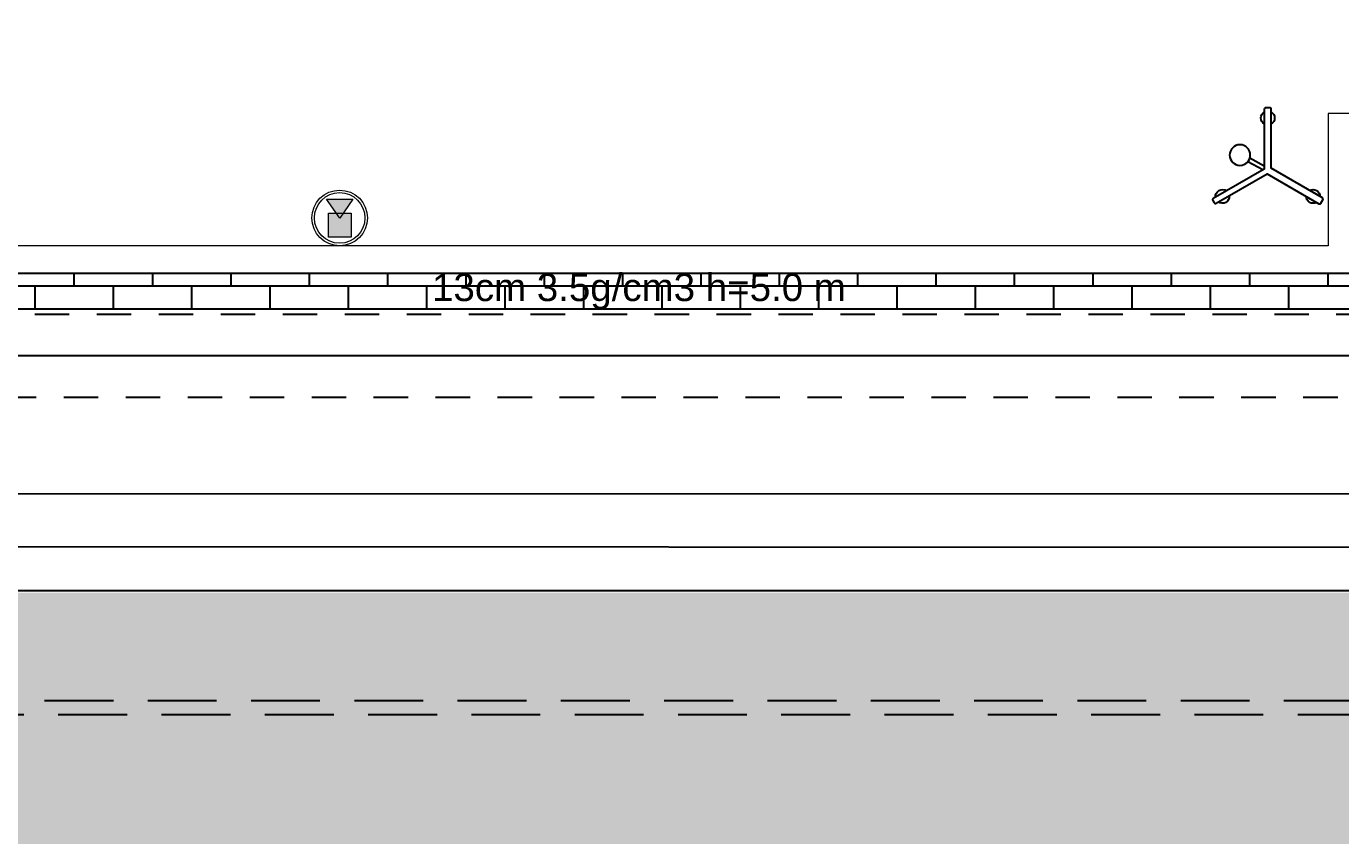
# Model space of a CAD drawing. Header units: metres. Extents: x -22 to 564, y 0 to 143.
# Drawn here: x 23.439 to 28.211, y 32.283 to 35.222 of the extents above; entities that cross this region are included whole.
import ezdxf
from ezdxf.xclip import XClip

# ---------------------------------------------------------------- set-up
doc = ezdxf.new("R2010")
doc.units = ezdxf.units.M
doc.header["$XCLIPFRAME"] = 2
for name, pattern in [('EJES630', [6.3, 5.5, -0.4, 0, -0.4]), ('XREF PB NEURO-ONCOLOGIA$0$DASHED2', [0.375, 0.25, -0.125]), ('XREF PB NEURO-ONCOLOGIA$0$HIDDEN2', [0.1875, 0.125, -0.0625]), ('XREF PB NEURO-ONCOLOGIA$0$XREF PB NEURO-ONCOLOGIA$0$Dash 1_5mm', [3, 1.5, -1.5])]:
    doc.linetypes.add(name, pattern=pattern)
doc.layers.add('EJES', color=11, linetype='EJES630', lineweight=0)
doc.layers.add('XREF PB NEURO-ONCOLOGIA$0$MUROS DE TABLAROCA', color=150, linetype='Continuous', lineweight=13)
for name, color, linetype in [('TEXTO', 7, 'Continuous'), ('XREF  PB CONJ$0$PARQUE', 251, 'Continuous'), ('XREF  PB CONJ$0$REFERENCIA COLUMNAS NEURO', 7, 'Continuous'), ('XREF PB NEURO-ONCOLOGIA$0$CANCELES', 1, 'Continuous'), ('XREF PB NEURO-ONCOLOGIA$0$CONTRAVENTEOS', 6, 'XREF PB NEURO-ONCOLOGIA$0$HIDDEN2'), ('XREF PB NEURO-ONCOLOGIA$0$EQUIPO', 8, 'Continuous'), ('XREF PB NEURO-ONCOLOGIA$0$HATCH', 251, 'Continuous'), ('XREF PB NEURO-ONCOLOGIA$0$LAMINA MULTIPERFORADA', 9, 'Continuous'), ('XREF PB NEURO-ONCOLOGIA$0$MOBILIARIO', 161, 'Continuous'), ('XREF PB NEURO-ONCOLOGIA$0$NOVIDESA', 11, 'Continuous'), ('XREF PB NEURO-ONCOLOGIA$0$TABIQUES BLINDADOS', 30, 'Continuous')]:
    doc.layers.add(name, color=color, linetype=linetype)
doc.styles.add('100 LOCALES 25', font='arial.ttf', dxfattribs={"height": 0.25})

# ---------------------------------------------------------------- blocks, each defined once
blk = doc.blocks.new('XREF PB NEURO-ONCOLOGIA$0$XREF PB NEURO-ONCOLOGIA$0$LAMPIERO')
for p, q in [((-0.006, -0.0304), (0.0237, -0.0847)), ((0.0082, -0.025), (0.0368, -0.0775))]:
    blk.add_line(p, q)
blk.add_lwpolyline([(-0.1253, -0.207, -0.414214), (-0.1271, -0.2002), (-0.0202, -0.015), (-0.129, 0.1733, -0.414214), (-0.1272, 0.1801), (-0.1142, 0.1876, -0.414214), (-0.1074, 0.1858), (0, 0), (0.2147, 0, -0.414214), (0.2197, -0.005), (0.2197, -0.02, -0.414214), (0.2147, -0.025), (-0.0029, -0.025), (-0.1098, -0.2102, -0.414214), (-0.1166, -0.212)], format="xyb", close=True)
blk.add_circle((0.0479, -0.1133), 0.0375)
for centre, start, end in [((-0.1022, 0.152), 150.2472, 269.8033), ((-0.1022, 0.152), 329.8038, 90.2467), ((0.1828, -0.0125), 30, 150), ((0.1828, -0.0125), 210, 330), ((-0.1022, -0.177), 83.5782, 216.4218), ((-0.1022, -0.177), 263.5782, 36.4218)]:
    blk.add_arc(centre, 0.025, start, end)
blk = doc.blocks.new('XREF PB NEURO-ONCOLOGIA')
at = {"layer": 'XREF PB NEURO-ONCOLOGIA$0$EQUIPO', "transparency": 33554559}
for points in [[(1.0702, 20.8833), (0.9828, 20.8833), (0.9828, 20.9656), (1.0702, 20.9656)], [(1.121, 20.9727), (1.121, 20.8762), (1.0519, 20.9239)]]:
    blk.add_hatch(color=256, dxfattribs=at).paths.add_polyline_path(points)
at = {"layer": 'XREF PB NEURO-ONCOLOGIA$0$HATCH'}
h = blk.add_hatch(dxfattribs=at)
h.set_pattern_fill('AR-B816', color=256, scale=0.0007, angle=90)
h.paths.add_polyline_path([(0.7217, 23.2562), (0.8517, 23.2562), (0.8517, 16.9762), (0.7217, 16.9762)])
at = {"layer": 'XREF PB NEURO-ONCOLOGIA$0$CANCELES', "color": 1, "linetype": 'XREF PB NEURO-ONCOLOGIA$0$XREF PB NEURO-ONCOLOGIA$0$Dash 1_5mm', "true_color": 0xff0000}
blk.add_line((2.8817, 18.9862), (1.0816, 21.1314), dxfattribs=at)
at = {"layer": 'XREF PB NEURO-ONCOLOGIA$0$CONTRAVENTEOS'}
blk.add_lwpolyline([(0.7017, 16.9562), (0.7017, 23.2762), (0.4017, 23.2762), (0.4017, 16.9562)], close=True, dxfattribs=at)
at = {"layer": 'XREF PB NEURO-ONCOLOGIA$0$EQUIPO', "lineweight": 20}
for points in [[(1.0702, 20.9656), (1.0702, 20.8833), (0.9828, 20.8833), (0.9828, 20.9656)], [(1.121, 20.8762), (1.0519, 20.9239), (1.121, 20.9727)]]:
    blk.add_lwpolyline(points, close=True, dxfattribs=at)
for radius in [0.1011, 0.0919]:
    blk.add_circle((1.0527, 20.9246), radius, dxfattribs=at)
at = {"layer": 'XREF PB NEURO-ONCOLOGIA$0$LAMINA MULTIPERFORADA', "linetype": 'XREF PB NEURO-ONCOLOGIA$0$DASHED2', "elevation": 0}
for points in [[(-0.7508, 60.8861), (17.0142, 60.8861), (17.0142, 26.9264), (22.3117, 26.9262), (22.3117, -3.0538), (-0.7508, -3.0538)], [(-0.7008, 60.8361), (16.9642, 60.8361), (16.9642, 26.8764), (22.2617, 26.8762), (22.2617, -3.0038), (-0.7008, -3.0038)]]:
    blk.add_lwpolyline(points, close=True, dxfattribs=at)
at = {"layer": 'XREF PB NEURO-ONCOLOGIA$0$MUROS DE TABLAROCA'}
blk.add_lwpolyline([(3.5646, 16.9862), (1.4317, 16.9862), (1.4317, 17.3362), (0.9517, 17.3362), (0.9517, 23.0262), (1.3017, 23.0262), (1.3017, 23.2462), (6.7417, 23.2462), (6.7417, 16.9862), (6.6117, 16.9862), (6.6117, 16.9862), (5.4646, 16.9862)], dxfattribs=at)
at = {"layer": 'XREF PB NEURO-ONCOLOGIA$0$NOVIDESA'}
for points in [[(21.6617, -2.4038), (-0.3008, -2.4038), (-0.3008, 24.1262)], [(21.5017, -2.2438), (-0.1483, -2.2438), (-0.1408, 24.1262)]]:
    blk.add_lwpolyline(points, dxfattribs=at)
at = {"layer": 'XREF PB NEURO-ONCOLOGIA$0$TABIQUES BLINDADOS'}
blk.add_lwpolyline([(0.7217, 23.2562), (0.8517, 23.2562), (0.8517, 16.9762), (0.7217, 16.9762)], close=True, dxfattribs=at)
at = {"layer": 'XREF PB NEURO-ONCOLOGIA$0$MOBILIARIO', "xscale": -1, "rotation": 180}
blk.add_blockref('XREF PB NEURO-ONCOLOGIA$0$XREF PB NEURO-ONCOLOGIA$0$LAMPIERO', (1.233, 17.5427), dxfattribs=at)
blk = doc.blocks.new('XREF  PB CONJ$0$A$C7782c7fa')
blk.add_lwpolyline([(3.8764, 6.3072), (21.2545, 18.5368), (6.1071, 40.0612), (1.7728, 37.011), (-12.4999, 57.2923), (-25.5437, 48.1129)], close=True)
blk.add_lwpolyline([(5.6821, 4.6102), (-26.3433, 50.118)])
blk = doc.blocks.new('XREF  PB CONJ')
at = {"layer": 'XREF  PB CONJ$0$PARQUE', "true_color": 0x136734}
h = blk.add_hatch(dxfattribs=at)
h.set_pattern_fill('CROSS', color=116, scale=0.02, angle=90)
edge = h.paths.add_edge_path()
edge.add_line((3.5883, 104.6056), (1.6936, 104.3684))
edge.add_line((1.6936, 104.3684), (2.4784, 17.6083))
edge.add_line((2.4784, 17.6083), (97.731, 17.9336))
edge.add_arc((97.7247, 19.237), 1.3034, 270.2752, 363.1006)
edge.add_line((99.0262, 19.3075), (96.4762, 19.3078))
edge.add_line((96.4762, 19.3078), (96.602, 20.224))
edge.add_line((96.602, 20.224), (62.4128, 20.224))
edge.add_arc((58.6329, 24.6535), 5.8231, 229.52466, 310.47534, ccw=False)
edge.add_line((54.8531, 20.224), (26.2527, 20.2188))
edge.add_line((26.2527, 20.2188), (4.2837, 20.0304))
edge.add_line((4.2837, 20.0304), (4.055, 46.6913))
edge.add_line((4.055, 46.6913), (2.3881, 46.6912))
edge.add_line((2.3881, 46.6912), (2.3881, 54.8033))
edge.add_line((2.3881, 54.8033), (3.9854, 54.8034))
edge.add_line((3.9854, 54.8034), (3.7464, 82.6679))
edge.add_line((3.7464, 82.6679), (3.6185, 95.2556))
edge.add_line((3.6185, 95.2556), (3.5883, 104.6056))
at = {"layer": 'XREF  PB CONJ$0$REFERENCIA COLUMNAS NEURO', "color": 1, "lineweight": 5, "rotation": 325.356105481422}
blk.add_blockref('XREF  PB CONJ$0$A$C7782c7fa', (-2.1343, 17.408), dxfattribs=at)

msp = doc.modelspace()

# ---------------------------------------------------------------- block references
at = {"rotation": 90}
msp.add_blockref('XREF PB NEURO-ONCOLOGIA', (45.501, 33.4734), dxfattribs=at)

# ---------------------------------------------------------------- next in the draw order: block references
ref = msp.add_blockref('XREF  PB CONJ', (67.8976, 28.71, 0), dxfattribs=dict(rotation=89.50849308405942))
XClip(ref).set_block_clipping_path([(-2.936402334, 82.9334608569), (21.1250270707, 82.9334608569), (21.1250270707, 49.0397586863), (26.6296707885, 49.0397586863), (26.6284018429, 17.4712422498), (-2.8531787476, 17.4341989701)])

# ---------------------------------------------------------------- next in the draw order: linework, layer by layer
at = {"layer": 'EJES'}
msp.add_line((-5.7215, 34.0251), (52.7417, 34.0251), dxfattribs=at)

# ---------------------------------------------------------------- next in the draw order: texts
at = {"layer": 'TEXTO', "color": 0, "insert": (24.9118, 34.1941, 0), "char_height": 0.1, "width": 2.203618, "attachment_point": 7, "style": '100 LOCALES 25'}
msp.add_mtext('13cm 3.5g/cm3 h=5.0 m', dxfattribs=at)

doc.saveas('drawing.dxf')
